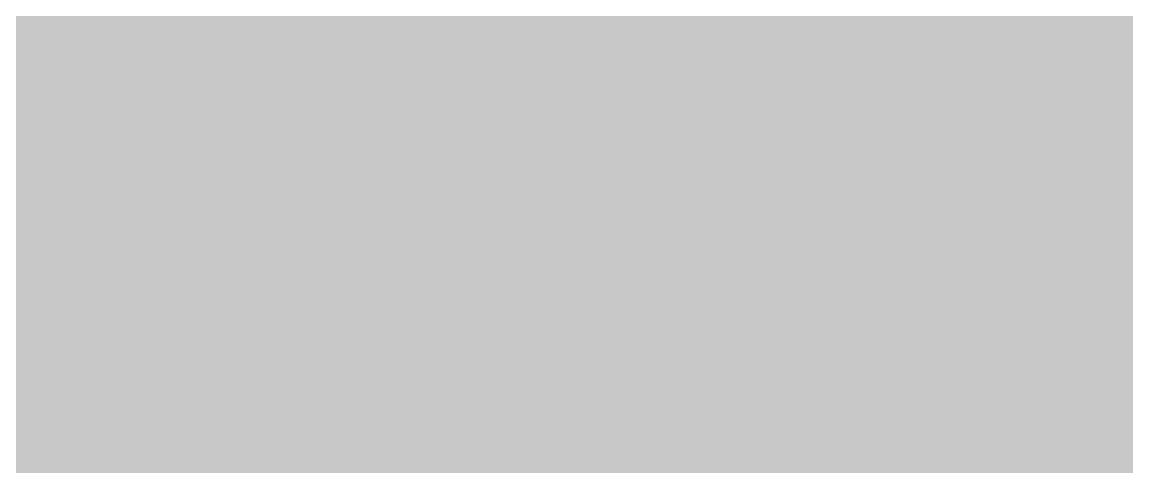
# Model space of a CAD drawing. Header units: inches. Extents: x 0 to 841, y 0 to 594.
# Drawn here: x 284.183 to 285.18, y 304.826 to 305.227 of the extents above; entities that cross this region are included whole.
import ezdxf

# ---------------------------------------------------------------- set-up
doc = ezdxf.new("R2010")
doc.units = ezdxf.units.IN
doc.layers.add('Sheet', color=255, linetype='Continuous')

msp = doc.modelspace()

# ---------------------------------------------------------------- linework, layer by layer
at = {"layer": 'Sheet'}
for points in [[(350.00494, 319.99819, 0.7493, 0.7493, 0), (340.01122, 319.99819, 0.7493, 0.7493, 0), (340.01122, 304.99546, 0.7493, 0.7493, 0), (300.01386, 304.99546, 0.7493, 0.7493, 0), (285.01204, 304.99546, 0.7493, 0.7493, 0)], [(285.01204, 304.99546, 0.7493, 0.7493, 0), (285.01204, 309.99263, 0.7493, 0.7493, 0)], [(285.01204, 309.99263, 0.29972, 0.29972, 0), (285.01204, 304.99546, 0.29972, 0.29972, 0)], [(284.24848, 304.99546, 0.29972, 0.29972, 0), (284.24848, 305.02915, 0.29972, 0.29972, 0), (284.24848, 305.07407, 0.29972, 0.29972, 0), (284.25971, 305.10776, 0.29972, 0.29972, 0), (284.25971, 305.15268, 0.29972, 0.29972, 0), (284.27094, 305.18637, 0.29972, 0.29972, 0), (284.28216, 305.22005, 0.29972, 0.29972, 0), (284.29339, 305.25374, 0.29972, 0.29972, 0), (284.30462, 305.28743, 0.29972, 0.29972, 0), (284.32708, 305.32112, 0.29972, 0.29972, 0), (284.33831, 305.35481, 0.29972, 0.29972, 0), (284.36077, 305.3885, 0.29972, 0.29972, 0)], [(284.24848, 304.99546, 0.29972, 0.29972, 0), (284.24848, 305.02915, 0.29972, 0.29972, 0), (284.24848, 305.07407, 0.29972, 0.29972, 0), (284.25971, 305.10776, 0.29972, 0.29972, 0), (284.25971, 305.15268, 0.29972, 0.29972, 0), (284.27094, 305.18637, 0.29972, 0.29972, 0), (284.28216, 305.22005, 0.29972, 0.29972, 0), (284.29339, 305.25374, 0.29972, 0.29972, 0), (284.30462, 305.28743, 0.29972, 0.29972, 0), (284.32708, 305.32112, 0.29972, 0.29972, 0), (284.33831, 305.35481, 0.29972, 0.29972, 0), (284.36077, 305.3885, 0.29972, 0.29972, 0)], [(284.24848, 304.99546, 0.29972, 0.29972, 0), (284.24848, 305.02915, 0.29972, 0.29972, 0), (284.24848, 305.07407, 0.29972, 0.29972, 0), (284.25971, 305.10776, 0.29972, 0.29972, 0), (284.25971, 305.15268, 0.29972, 0.29972, 0), (284.27094, 305.18637, 0.29972, 0.29972, 0), (284.28216, 305.22005, 0.29972, 0.29972, 0), (284.29339, 305.25374, 0.29972, 0.29972, 0), (284.30462, 305.28743, 0.29972, 0.29972, 0), (284.32708, 305.32112, 0.29972, 0.29972, 0), (284.33831, 305.35481, 0.29972, 0.29972, 0), (284.36077, 305.3885, 0.29972, 0.29972, 0)], [(284.24848, 304.99546, 0.29972, 0.29972, 0), (284.24848, 305.02915, 0.29972, 0.29972, 0), (284.24848, 305.07407, 0.29972, 0.29972, 0), (284.25971, 305.10776, 0.29972, 0.29972, 0), (284.25971, 305.15268, 0.29972, 0.29972, 0), (284.27094, 305.18637, 0.29972, 0.29972, 0), (284.28216, 305.22005, 0.29972, 0.29972, 0), (284.29339, 305.25374, 0.29972, 0.29972, 0), (284.30462, 305.28743, 0.29972, 0.29972, 0), (284.32708, 305.32112, 0.29972, 0.29972, 0), (284.33831, 305.35481, 0.29972, 0.29972, 0), (284.36077, 305.3885, 0.29972, 0.29972, 0)], [(284.24848, 304.99546, 0.29972, 0.29972, 0), (284.24848, 305.02915, 0.29972, 0.29972, 0), (284.24848, 305.07407, 0.29972, 0.29972, 0), (284.25971, 305.10776, 0.29972, 0.29972, 0), (284.25971, 305.15268, 0.29972, 0.29972, 0), (284.27094, 305.18637, 0.29972, 0.29972, 0), (284.28216, 305.22005, 0.29972, 0.29972, 0), (284.29339, 305.25374, 0.29972, 0.29972, 0), (284.30462, 305.28743, 0.29972, 0.29972, 0), (284.32708, 305.32112, 0.29972, 0.29972, 0), (284.33831, 305.35481, 0.29972, 0.29972, 0), (284.36077, 305.3885, 0.29972, 0.29972, 0)], [(284.24848, 304.99546, 0.29972, 0.29972, 0), (284.24848, 305.02915, 0.29972, 0.29972, 0), (284.24848, 305.07407, 0.29972, 0.29972, 0), (284.25971, 305.10776, 0.29972, 0.29972, 0), (284.25971, 305.15268, 0.29972, 0.29972, 0), (284.27094, 305.18637, 0.29972, 0.29972, 0), (284.28216, 305.22005, 0.29972, 0.29972, 0), (284.29339, 305.25374, 0.29972, 0.29972, 0), (284.30462, 305.28743, 0.29972, 0.29972, 0), (284.32708, 305.32112, 0.29972, 0.29972, 0), (284.33831, 305.35481, 0.29972, 0.29972, 0), (284.36077, 305.3885, 0.29972, 0.29972, 0)], [(284.50674, 304.99546, 0.29972, 0.29972, 0), (284.50674, 305.01792, 0.29972, 0.29972, 0), (284.50674, 305.05161, 0.29972, 0.29972, 0), (284.51797, 305.07407, 0.29972, 0.29972, 0), (284.51797, 305.09653, 0.29972, 0.29972, 0), (284.51797, 305.11899, 0.29972, 0.29972, 0), (284.5292, 305.14145, 0.29972, 0.29972, 0), (284.54043, 305.17514, 0.29972, 0.29972, 0), (284.55166, 305.1976, 0.29972, 0.29972, 0), (284.55166, 305.22005, 0.29972, 0.29972, 0), (284.56289, 305.24251, 0.29972, 0.29972, 0), (284.57412, 305.25374, 0.29972, 0.29972, 0), (284.59657, 305.2762, 0.29972, 0.29972, 0), (284.6078, 305.29866, 0.29972, 0.29972, 0), (284.61903, 305.32112, 0.29972, 0.29972, 0), (284.64149, 305.33235, 0.29972, 0.29972, 0), (284.65272, 305.35481, 0.29972, 0.29972, 0), (284.67518, 305.36604, 0.29972, 0.29972, 0), (284.6864, 305.3885, 0.29972, 0.29972, 0)], [(284.50674, 304.99546, 0.29972, 0.29972, 0), (284.50674, 305.01792, 0.29972, 0.29972, 0), (284.50674, 305.05161, 0.29972, 0.29972, 0), (284.51797, 305.07407, 0.29972, 0.29972, 0), (284.51797, 305.09653, 0.29972, 0.29972, 0), (284.51797, 305.11899, 0.29972, 0.29972, 0), (284.5292, 305.14145, 0.29972, 0.29972, 0), (284.54043, 305.17514, 0.29972, 0.29972, 0), (284.55166, 305.1976, 0.29972, 0.29972, 0), (284.55166, 305.22005, 0.29972, 0.29972, 0), (284.56289, 305.24251, 0.29972, 0.29972, 0), (284.57412, 305.25374, 0.29972, 0.29972, 0), (284.59657, 305.2762, 0.29972, 0.29972, 0), (284.6078, 305.29866, 0.29972, 0.29972, 0), (284.61903, 305.32112, 0.29972, 0.29972, 0), (284.64149, 305.33235, 0.29972, 0.29972, 0), (284.65272, 305.35481, 0.29972, 0.29972, 0), (284.67518, 305.36604, 0.29972, 0.29972, 0), (284.6864, 305.3885, 0.29972, 0.29972, 0)], [(284.50674, 304.99546, 0.29972, 0.29972, 0), (284.50674, 305.01792, 0.29972, 0.29972, 0), (284.50674, 305.05161, 0.29972, 0.29972, 0), (284.51797, 305.07407, 0.29972, 0.29972, 0), (284.51797, 305.09653, 0.29972, 0.29972, 0), (284.51797, 305.11899, 0.29972, 0.29972, 0), (284.5292, 305.14145, 0.29972, 0.29972, 0), (284.54043, 305.17514, 0.29972, 0.29972, 0), (284.55166, 305.1976, 0.29972, 0.29972, 0), (284.55166, 305.22005, 0.29972, 0.29972, 0), (284.56289, 305.24251, 0.29972, 0.29972, 0), (284.57412, 305.25374, 0.29972, 0.29972, 0), (284.59657, 305.2762, 0.29972, 0.29972, 0), (284.6078, 305.29866, 0.29972, 0.29972, 0), (284.61903, 305.32112, 0.29972, 0.29972, 0), (284.64149, 305.33235, 0.29972, 0.29972, 0), (284.65272, 305.35481, 0.29972, 0.29972, 0), (284.67518, 305.36604, 0.29972, 0.29972, 0), (284.6864, 305.3885, 0.29972, 0.29972, 0)], [(284.50674, 304.99546, 0.29972, 0.29972, 0), (284.50674, 305.01792, 0.29972, 0.29972, 0), (284.50674, 305.05161, 0.29972, 0.29972, 0), (284.51797, 305.07407, 0.29972, 0.29972, 0), (284.51797, 305.09653, 0.29972, 0.29972, 0), (284.51797, 305.11899, 0.29972, 0.29972, 0), (284.5292, 305.14145, 0.29972, 0.29972, 0), (284.54043, 305.17514, 0.29972, 0.29972, 0), (284.55166, 305.1976, 0.29972, 0.29972, 0), (284.55166, 305.22005, 0.29972, 0.29972, 0), (284.56289, 305.24251, 0.29972, 0.29972, 0), (284.57412, 305.25374, 0.29972, 0.29972, 0), (284.59657, 305.2762, 0.29972, 0.29972, 0), (284.6078, 305.29866, 0.29972, 0.29972, 0), (284.61903, 305.32112, 0.29972, 0.29972, 0), (284.64149, 305.33235, 0.29972, 0.29972, 0), (284.65272, 305.35481, 0.29972, 0.29972, 0), (284.67518, 305.36604, 0.29972, 0.29972, 0), (284.6864, 305.3885, 0.29972, 0.29972, 0)], [(267.51741, 304.99546, 0.7493, 0.7493, 0), (285.01204, 304.99546, 0.7493, 0.7493, 0)], [(285.01204, 304.99546, 0.7493, 0.7493, 0), (285.01204, 299.49297, 0.7493, 0.7493, 0)], [(284.50674, 304.99546, 0.09906, 0.09906, 0), (284.50674, 305.01792, 0.09906, 0.09906, 0), (284.50674, 305.05161, 0.09906, 0.09906, 0), (284.51797, 305.07407, 0.09906, 0.09906, 0), (284.51797, 305.09653, 0.09906, 0.09906, 0), (284.51797, 305.11899, 0.09906, 0.09906, 0), (284.5292, 305.14145, 0.09906, 0.09906, 0), (284.54043, 305.17514, 0.09906, 0.09906, 0), (284.55166, 305.1976, 0.09906, 0.09906, 0), (284.55166, 305.22005, 0.09906, 0.09906, 0), (284.56289, 305.24251, 0.09906, 0.09906, 0), (284.57412, 305.25374, 0.09906, 0.09906, 0), (284.59657, 305.2762, 0.09906, 0.09906, 0), (284.6078, 305.29866, 0.09906, 0.09906, 0)], [(284.50674, 304.99546, 0.09906, 0.09906, 0), (284.50674, 305.01792, 0.09906, 0.09906, 0), (284.50674, 305.05161, 0.09906, 0.09906, 0), (284.51797, 305.07407, 0.09906, 0.09906, 0), (284.51797, 305.09653, 0.09906, 0.09906, 0), (284.51797, 305.11899, 0.09906, 0.09906, 0), (284.5292, 305.14145, 0.09906, 0.09906, 0), (284.54043, 305.17514, 0.09906, 0.09906, 0), (284.55166, 305.1976, 0.09906, 0.09906, 0), (284.55166, 305.22005, 0.09906, 0.09906, 0), (284.56289, 305.24251, 0.09906, 0.09906, 0), (284.57412, 305.25374, 0.09906, 0.09906, 0), (284.59657, 305.2762, 0.09906, 0.09906, 0), (284.6078, 305.29866, 0.09906, 0.09906, 0)], [(284.50674, 304.99546, 0.09906, 0.09906, 0), (284.50674, 305.01792, 0.09906, 0.09906, 0), (284.50674, 305.05161, 0.09906, 0.09906, 0), (284.51797, 305.07407, 0.09906, 0.09906, 0), (284.51797, 305.09653, 0.09906, 0.09906, 0), (284.51797, 305.11899, 0.09906, 0.09906, 0), (284.5292, 305.14145, 0.09906, 0.09906, 0), (284.54043, 305.17514, 0.09906, 0.09906, 0), (284.55166, 305.1976, 0.09906, 0.09906, 0), (284.55166, 305.22005, 0.09906, 0.09906, 0), (284.56289, 305.24251, 0.09906, 0.09906, 0), (284.57412, 305.25374, 0.09906, 0.09906, 0), (284.59657, 305.2762, 0.09906, 0.09906, 0), (284.6078, 305.29866, 0.09906, 0.09906, 0)], [(284.50674, 304.99546, 0.09906, 0.09906, 0), (284.50674, 305.01792, 0.09906, 0.09906, 0), (284.50674, 305.05161, 0.09906, 0.09906, 0), (284.51797, 305.07407, 0.09906, 0.09906, 0), (284.51797, 305.09653, 0.09906, 0.09906, 0), (284.51797, 305.11899, 0.09906, 0.09906, 0), (284.5292, 305.14145, 0.09906, 0.09906, 0), (284.54043, 305.17514, 0.09906, 0.09906, 0), (284.55166, 305.1976, 0.09906, 0.09906, 0), (284.55166, 305.22005, 0.09906, 0.09906, 0), (284.56289, 305.24251, 0.09906, 0.09906, 0), (284.57412, 305.25374, 0.09906, 0.09906, 0), (284.59657, 305.2762, 0.09906, 0.09906, 0), (284.6078, 305.29866, 0.09906, 0.09906, 0)], [(284.24848, 304.99546, 0.09906, 0.09906, 0), (284.24848, 305.02915, 0.09906, 0.09906, 0), (284.24848, 305.07407, 0.09906, 0.09906, 0), (284.25971, 305.10776, 0.09906, 0.09906, 0), (284.25971, 305.15268, 0.09906, 0.09906, 0), (284.27094, 305.18637, 0.09906, 0.09906, 0), (284.28216, 305.22005, 0.09906, 0.09906, 0), (284.29339, 305.25374, 0.09906, 0.09906, 0), (284.30462, 305.28743, 0.09906, 0.09906, 0)], [(284.24848, 304.99546, 0.09906, 0.09906, 0), (284.24848, 305.02915, 0.09906, 0.09906, 0), (284.24848, 305.07407, 0.09906, 0.09906, 0), (284.25971, 305.10776, 0.09906, 0.09906, 0), (284.25971, 305.15268, 0.09906, 0.09906, 0), (284.27094, 305.18637, 0.09906, 0.09906, 0), (284.28216, 305.22005, 0.09906, 0.09906, 0), (284.29339, 305.25374, 0.09906, 0.09906, 0), (284.30462, 305.28743, 0.09906, 0.09906, 0)], [(284.24848, 304.99546, 0.09906, 0.09906, 0), (284.24848, 305.02915, 0.09906, 0.09906, 0), (284.24848, 305.07407, 0.09906, 0.09906, 0), (284.25971, 305.10776, 0.09906, 0.09906, 0), (284.25971, 305.15268, 0.09906, 0.09906, 0), (284.27094, 305.18637, 0.09906, 0.09906, 0), (284.28216, 305.22005, 0.09906, 0.09906, 0), (284.29339, 305.25374, 0.09906, 0.09906, 0), (284.30462, 305.28743, 0.09906, 0.09906, 0)], [(284.24848, 304.99546, 0.09906, 0.09906, 0), (284.24848, 305.02915, 0.09906, 0.09906, 0), (284.24848, 305.07407, 0.09906, 0.09906, 0), (284.25971, 305.10776, 0.09906, 0.09906, 0), (284.25971, 305.15268, 0.09906, 0.09906, 0), (284.27094, 305.18637, 0.09906, 0.09906, 0), (284.28216, 305.22005, 0.09906, 0.09906, 0), (284.29339, 305.25374, 0.09906, 0.09906, 0), (284.30462, 305.28743, 0.09906, 0.09906, 0)], [(284.24848, 304.99546, 0.09906, 0.09906, 0), (284.24848, 305.02915, 0.09906, 0.09906, 0), (284.24848, 305.07407, 0.09906, 0.09906, 0), (284.25971, 305.10776, 0.09906, 0.09906, 0), (284.25971, 305.15268, 0.09906, 0.09906, 0), (284.27094, 305.18637, 0.09906, 0.09906, 0), (284.28216, 305.22005, 0.09906, 0.09906, 0), (284.29339, 305.25374, 0.09906, 0.09906, 0), (284.30462, 305.28743, 0.09906, 0.09906, 0)], [(284.24848, 304.99546, 0.09906, 0.09906, 0), (284.24848, 305.02915, 0.09906, 0.09906, 0), (284.24848, 305.07407, 0.09906, 0.09906, 0), (284.25971, 305.10776, 0.09906, 0.09906, 0), (284.25971, 305.15268, 0.09906, 0.09906, 0), (284.27094, 305.18637, 0.09906, 0.09906, 0), (284.28216, 305.22005, 0.09906, 0.09906, 0), (284.29339, 305.25374, 0.09906, 0.09906, 0), (284.30462, 305.28743, 0.09906, 0.09906, 0)], [(284.32708, 304.65858, 0.29972, 0.29972, 0), (284.30462, 304.69226, 0.29972, 0.29972, 0), (284.29339, 304.72595, 0.29972, 0.29972, 0), (284.28216, 304.77087, 0.29972, 0.29972, 0), (284.27094, 304.80456, 0.29972, 0.29972, 0), (284.25971, 304.83825, 0.29972, 0.29972, 0), (284.25971, 304.88317, 0.29972, 0.29972, 0), (284.24848, 304.91686, 0.29972, 0.29972, 0), (284.24848, 304.95054, 0.29972, 0.29972, 0), (284.24848, 304.99546, 0.29972, 0.29972, 0)], [(284.24848, 304.99546, 0.29972, 0.29972, 0), (284.24848, 304.99546, 0.29972, 0.29972, 0)], [(284.32708, 304.65858, 0.29972, 0.29972, 0), (284.30462, 304.69226, 0.29972, 0.29972, 0), (284.29339, 304.72595, 0.29972, 0.29972, 0), (284.28216, 304.77087, 0.29972, 0.29972, 0), (284.27094, 304.80456, 0.29972, 0.29972, 0), (284.25971, 304.83825, 0.29972, 0.29972, 0), (284.25971, 304.88317, 0.29972, 0.29972, 0), (284.24848, 304.91686, 0.29972, 0.29972, 0), (284.24848, 304.95054, 0.29972, 0.29972, 0), (284.24848, 304.99546, 0.29972, 0.29972, 0)], [(284.24848, 304.99546, 0.29972, 0.29972, 0), (284.24848, 304.99546, 0.29972, 0.29972, 0)], [(284.32708, 304.65858, 0.29972, 0.29972, 0), (284.30462, 304.69226, 0.29972, 0.29972, 0), (284.29339, 304.72595, 0.29972, 0.29972, 0), (284.28216, 304.77087, 0.29972, 0.29972, 0), (284.27094, 304.80456, 0.29972, 0.29972, 0), (284.25971, 304.83825, 0.29972, 0.29972, 0), (284.25971, 304.88317, 0.29972, 0.29972, 0), (284.24848, 304.91686, 0.29972, 0.29972, 0), (284.24848, 304.95054, 0.29972, 0.29972, 0), (284.24848, 304.99546, 0.29972, 0.29972, 0)], [(284.24848, 304.99546, 0.29972, 0.29972, 0), (284.24848, 304.99546, 0.29972, 0.29972, 0)], [(284.32708, 304.65858, 0.29972, 0.29972, 0), (284.30462, 304.69226, 0.29972, 0.29972, 0), (284.29339, 304.72595, 0.29972, 0.29972, 0), (284.28216, 304.77087, 0.29972, 0.29972, 0), (284.27094, 304.80456, 0.29972, 0.29972, 0), (284.25971, 304.83825, 0.29972, 0.29972, 0), (284.25971, 304.88317, 0.29972, 0.29972, 0), (284.24848, 304.91686, 0.29972, 0.29972, 0), (284.24848, 304.95054, 0.29972, 0.29972, 0), (284.24848, 304.99546, 0.29972, 0.29972, 0)], [(284.24848, 304.99546, 0.29972, 0.29972, 0), (284.24848, 304.99546, 0.29972, 0.29972, 0)], [(284.32708, 304.65858, 0.29972, 0.29972, 0), (284.30462, 304.69226, 0.29972, 0.29972, 0), (284.29339, 304.72595, 0.29972, 0.29972, 0), (284.28216, 304.77087, 0.29972, 0.29972, 0), (284.27094, 304.80456, 0.29972, 0.29972, 0), (284.25971, 304.83825, 0.29972, 0.29972, 0), (284.25971, 304.88317, 0.29972, 0.29972, 0), (284.24848, 304.91686, 0.29972, 0.29972, 0), (284.24848, 304.95054, 0.29972, 0.29972, 0), (284.24848, 304.99546, 0.29972, 0.29972, 0)], [(284.24848, 304.99546, 0.29972, 0.29972, 0), (284.24848, 304.99546, 0.29972, 0.29972, 0)], [(284.32708, 304.65858, 0.29972, 0.29972, 0), (284.30462, 304.69226, 0.29972, 0.29972, 0), (284.29339, 304.72595, 0.29972, 0.29972, 0), (284.28216, 304.77087, 0.29972, 0.29972, 0), (284.27094, 304.80456, 0.29972, 0.29972, 0), (284.25971, 304.83825, 0.29972, 0.29972, 0), (284.25971, 304.88317, 0.29972, 0.29972, 0), (284.24848, 304.91686, 0.29972, 0.29972, 0), (284.24848, 304.95054, 0.29972, 0.29972, 0), (284.24848, 304.99546, 0.29972, 0.29972, 0)], [(284.24848, 304.99546, 0.29972, 0.29972, 0), (284.24848, 304.99546, 0.29972, 0.29972, 0)], [(284.61903, 304.66981, 0.29972, 0.29972, 0), (284.6078, 304.69226, 0.29972, 0.29972, 0), (284.59657, 304.71472, 0.29972, 0.29972, 0), (284.57412, 304.73718, 0.29972, 0.29972, 0), (284.56289, 304.74841, 0.29972, 0.29972, 0), (284.55166, 304.77087, 0.29972, 0.29972, 0), (284.55166, 304.79333, 0.29972, 0.29972, 0), (284.54043, 304.81579, 0.29972, 0.29972, 0), (284.5292, 304.84948, 0.29972, 0.29972, 0), (284.51797, 304.87194, 0.29972, 0.29972, 0), (284.51797, 304.8944, 0.29972, 0.29972, 0), (284.51797, 304.91686, 0.29972, 0.29972, 0), (284.50674, 304.93932, 0.29972, 0.29972, 0), (284.50674, 304.973, 0.29972, 0.29972, 0), (284.50674, 304.99546, 0.29972, 0.29972, 0)], [(284.50674, 304.99546, 0.29972, 0.29972, 0), (284.50674, 304.99546, 0.29972, 0.29972, 0)], [(284.61903, 304.66981, 0.29972, 0.29972, 0), (284.6078, 304.69226, 0.29972, 0.29972, 0), (284.59657, 304.71472, 0.29972, 0.29972, 0), (284.57412, 304.73718, 0.29972, 0.29972, 0), (284.56289, 304.74841, 0.29972, 0.29972, 0), (284.55166, 304.77087, 0.29972, 0.29972, 0), (284.55166, 304.79333, 0.29972, 0.29972, 0), (284.54043, 304.81579, 0.29972, 0.29972, 0), (284.5292, 304.84948, 0.29972, 0.29972, 0), (284.51797, 304.87194, 0.29972, 0.29972, 0), (284.51797, 304.8944, 0.29972, 0.29972, 0), (284.51797, 304.91686, 0.29972, 0.29972, 0), (284.50674, 304.93932, 0.29972, 0.29972, 0), (284.50674, 304.973, 0.29972, 0.29972, 0), (284.50674, 304.99546, 0.29972, 0.29972, 0)], [(284.50674, 304.99546, 0.29972, 0.29972, 0), (284.50674, 304.99546, 0.29972, 0.29972, 0)], [(284.61903, 304.66981, 0.29972, 0.29972, 0), (284.6078, 304.69226, 0.29972, 0.29972, 0), (284.59657, 304.71472, 0.29972, 0.29972, 0), (284.57412, 304.73718, 0.29972, 0.29972, 0), (284.56289, 304.74841, 0.29972, 0.29972, 0), (284.55166, 304.77087, 0.29972, 0.29972, 0), (284.55166, 304.79333, 0.29972, 0.29972, 0), (284.54043, 304.81579, 0.29972, 0.29972, 0), (284.5292, 304.84948, 0.29972, 0.29972, 0), (284.51797, 304.87194, 0.29972, 0.29972, 0), (284.51797, 304.8944, 0.29972, 0.29972, 0), (284.51797, 304.91686, 0.29972, 0.29972, 0), (284.50674, 304.93932, 0.29972, 0.29972, 0), (284.50674, 304.973, 0.29972, 0.29972, 0), (284.50674, 304.99546, 0.29972, 0.29972, 0)], [(284.50674, 304.99546, 0.29972, 0.29972, 0), (284.50674, 304.99546, 0.29972, 0.29972, 0)], [(284.61903, 304.66981, 0.29972, 0.29972, 0), (284.6078, 304.69226, 0.29972, 0.29972, 0), (284.59657, 304.71472, 0.29972, 0.29972, 0), (284.57412, 304.73718, 0.29972, 0.29972, 0), (284.56289, 304.74841, 0.29972, 0.29972, 0), (284.55166, 304.77087, 0.29972, 0.29972, 0), (284.55166, 304.79333, 0.29972, 0.29972, 0), (284.54043, 304.81579, 0.29972, 0.29972, 0), (284.5292, 304.84948, 0.29972, 0.29972, 0), (284.51797, 304.87194, 0.29972, 0.29972, 0), (284.51797, 304.8944, 0.29972, 0.29972, 0), (284.51797, 304.91686, 0.29972, 0.29972, 0), (284.50674, 304.93932, 0.29972, 0.29972, 0), (284.50674, 304.973, 0.29972, 0.29972, 0), (284.50674, 304.99546, 0.29972, 0.29972, 0)], [(284.50674, 304.99546, 0.29972, 0.29972, 0), (284.50674, 304.99546, 0.29972, 0.29972, 0)], [(285.01204, 299.9983, 0.29972, 0.29972, 0), (285.01204, 304.99546, 0.29972, 0.29972, 0)], [(284.28216, 304.77087, 0.09906, 0.09906, 0), (284.27094, 304.80456, 0.09906, 0.09906, 0), (284.25971, 304.83825, 0.09906, 0.09906, 0), (284.25971, 304.88317, 0.09906, 0.09906, 0), (284.24848, 304.91686, 0.09906, 0.09906, 0), (284.24848, 304.95054, 0.09906, 0.09906, 0), (284.24848, 304.99546, 0.09906, 0.09906, 0)], [(284.24848, 304.99546, 0.09906, 0.09906, 0), (284.24848, 304.99546, 0.09906, 0.09906, 0)], [(284.28216, 304.77087, 0.09906, 0.09906, 0), (284.27094, 304.80456, 0.09906, 0.09906, 0), (284.25971, 304.83825, 0.09906, 0.09906, 0), (284.25971, 304.88317, 0.09906, 0.09906, 0), (284.24848, 304.91686, 0.09906, 0.09906, 0), (284.24848, 304.95054, 0.09906, 0.09906, 0), (284.24848, 304.99546, 0.09906, 0.09906, 0)], [(284.24848, 304.99546, 0.09906, 0.09906, 0), (284.24848, 304.99546, 0.09906, 0.09906, 0)], [(284.28216, 304.77087, 0.09906, 0.09906, 0), (284.27094, 304.80456, 0.09906, 0.09906, 0), (284.25971, 304.83825, 0.09906, 0.09906, 0), (284.25971, 304.88317, 0.09906, 0.09906, 0), (284.24848, 304.91686, 0.09906, 0.09906, 0), (284.24848, 304.95054, 0.09906, 0.09906, 0), (284.24848, 304.99546, 0.09906, 0.09906, 0)], [(284.24848, 304.99546, 0.09906, 0.09906, 0), (284.24848, 304.99546, 0.09906, 0.09906, 0)], [(284.28216, 304.77087, 0.09906, 0.09906, 0), (284.27094, 304.80456, 0.09906, 0.09906, 0), (284.25971, 304.83825, 0.09906, 0.09906, 0), (284.25971, 304.88317, 0.09906, 0.09906, 0), (284.24848, 304.91686, 0.09906, 0.09906, 0), (284.24848, 304.95054, 0.09906, 0.09906, 0), (284.24848, 304.99546, 0.09906, 0.09906, 0)], [(284.24848, 304.99546, 0.09906, 0.09906, 0), (284.24848, 304.99546, 0.09906, 0.09906, 0)], [(284.28216, 304.77087, 0.09906, 0.09906, 0), (284.27094, 304.80456, 0.09906, 0.09906, 0), (284.25971, 304.83825, 0.09906, 0.09906, 0), (284.25971, 304.88317, 0.09906, 0.09906, 0), (284.24848, 304.91686, 0.09906, 0.09906, 0), (284.24848, 304.95054, 0.09906, 0.09906, 0), (284.24848, 304.99546, 0.09906, 0.09906, 0)], [(284.24848, 304.99546, 0.09906, 0.09906, 0), (284.24848, 304.99546, 0.09906, 0.09906, 0)], [(284.28216, 304.77087, 0.09906, 0.09906, 0), (284.27094, 304.80456, 0.09906, 0.09906, 0), (284.25971, 304.83825, 0.09906, 0.09906, 0), (284.25971, 304.88317, 0.09906, 0.09906, 0), (284.24848, 304.91686, 0.09906, 0.09906, 0), (284.24848, 304.95054, 0.09906, 0.09906, 0), (284.24848, 304.99546, 0.09906, 0.09906, 0)], [(284.24848, 304.99546, 0.09906, 0.09906, 0), (284.24848, 304.99546, 0.09906, 0.09906, 0)], [(284.55166, 304.77087, 0.09906, 0.09906, 0), (284.55166, 304.79333, 0.09906, 0.09906, 0), (284.54043, 304.81579, 0.09906, 0.09906, 0), (284.5292, 304.84948, 0.09906, 0.09906, 0), (284.51797, 304.87194, 0.09906, 0.09906, 0), (284.51797, 304.8944, 0.09906, 0.09906, 0), (284.51797, 304.91686, 0.09906, 0.09906, 0), (284.50674, 304.93932, 0.09906, 0.09906, 0), (284.50674, 304.973, 0.09906, 0.09906, 0), (284.50674, 304.99546, 0.09906, 0.09906, 0)], [(284.50674, 304.99546, 0.09906, 0.09906, 0), (284.50674, 304.99546, 0.09906, 0.09906, 0)], [(284.55166, 304.77087, 0.09906, 0.09906, 0), (284.55166, 304.79333, 0.09906, 0.09906, 0), (284.54043, 304.81579, 0.09906, 0.09906, 0), (284.5292, 304.84948, 0.09906, 0.09906, 0), (284.51797, 304.87194, 0.09906, 0.09906, 0), (284.51797, 304.8944, 0.09906, 0.09906, 0), (284.51797, 304.91686, 0.09906, 0.09906, 0), (284.50674, 304.93932, 0.09906, 0.09906, 0), (284.50674, 304.973, 0.09906, 0.09906, 0), (284.50674, 304.99546, 0.09906, 0.09906, 0)], [(284.50674, 304.99546, 0.09906, 0.09906, 0), (284.50674, 304.99546, 0.09906, 0.09906, 0)], [(284.55166, 304.77087, 0.09906, 0.09906, 0), (284.55166, 304.79333, 0.09906, 0.09906, 0), (284.54043, 304.81579, 0.09906, 0.09906, 0), (284.5292, 304.84948, 0.09906, 0.09906, 0), (284.51797, 304.87194, 0.09906, 0.09906, 0), (284.51797, 304.8944, 0.09906, 0.09906, 0), (284.51797, 304.91686, 0.09906, 0.09906, 0), (284.50674, 304.93932, 0.09906, 0.09906, 0), (284.50674, 304.973, 0.09906, 0.09906, 0), (284.50674, 304.99546, 0.09906, 0.09906, 0)], [(284.50674, 304.99546, 0.09906, 0.09906, 0), (284.50674, 304.99546, 0.09906, 0.09906, 0)], [(284.55166, 304.77087, 0.09906, 0.09906, 0), (284.55166, 304.79333, 0.09906, 0.09906, 0), (284.54043, 304.81579, 0.09906, 0.09906, 0), (284.5292, 304.84948, 0.09906, 0.09906, 0), (284.51797, 304.87194, 0.09906, 0.09906, 0), (284.51797, 304.8944, 0.09906, 0.09906, 0), (284.51797, 304.91686, 0.09906, 0.09906, 0), (284.50674, 304.93932, 0.09906, 0.09906, 0), (284.50674, 304.973, 0.09906, 0.09906, 0), (284.50674, 304.99546, 0.09906, 0.09906, 0)], [(284.50674, 304.99546, 0.09906, 0.09906, 0), (284.50674, 304.99546, 0.09906, 0.09906, 0)]]:
    msp.add_lwpolyline(points, format="xyseb", dxfattribs=at)
msp.add_lwpolyline([(284.74601, 305.00001, 0.508, 0.508, 1), (285.25401, 305.00001, 0.508, 0.508, 1)], format="xyseb", close=True, dxfattribs=at)

doc.saveas('drawing.dxf')
